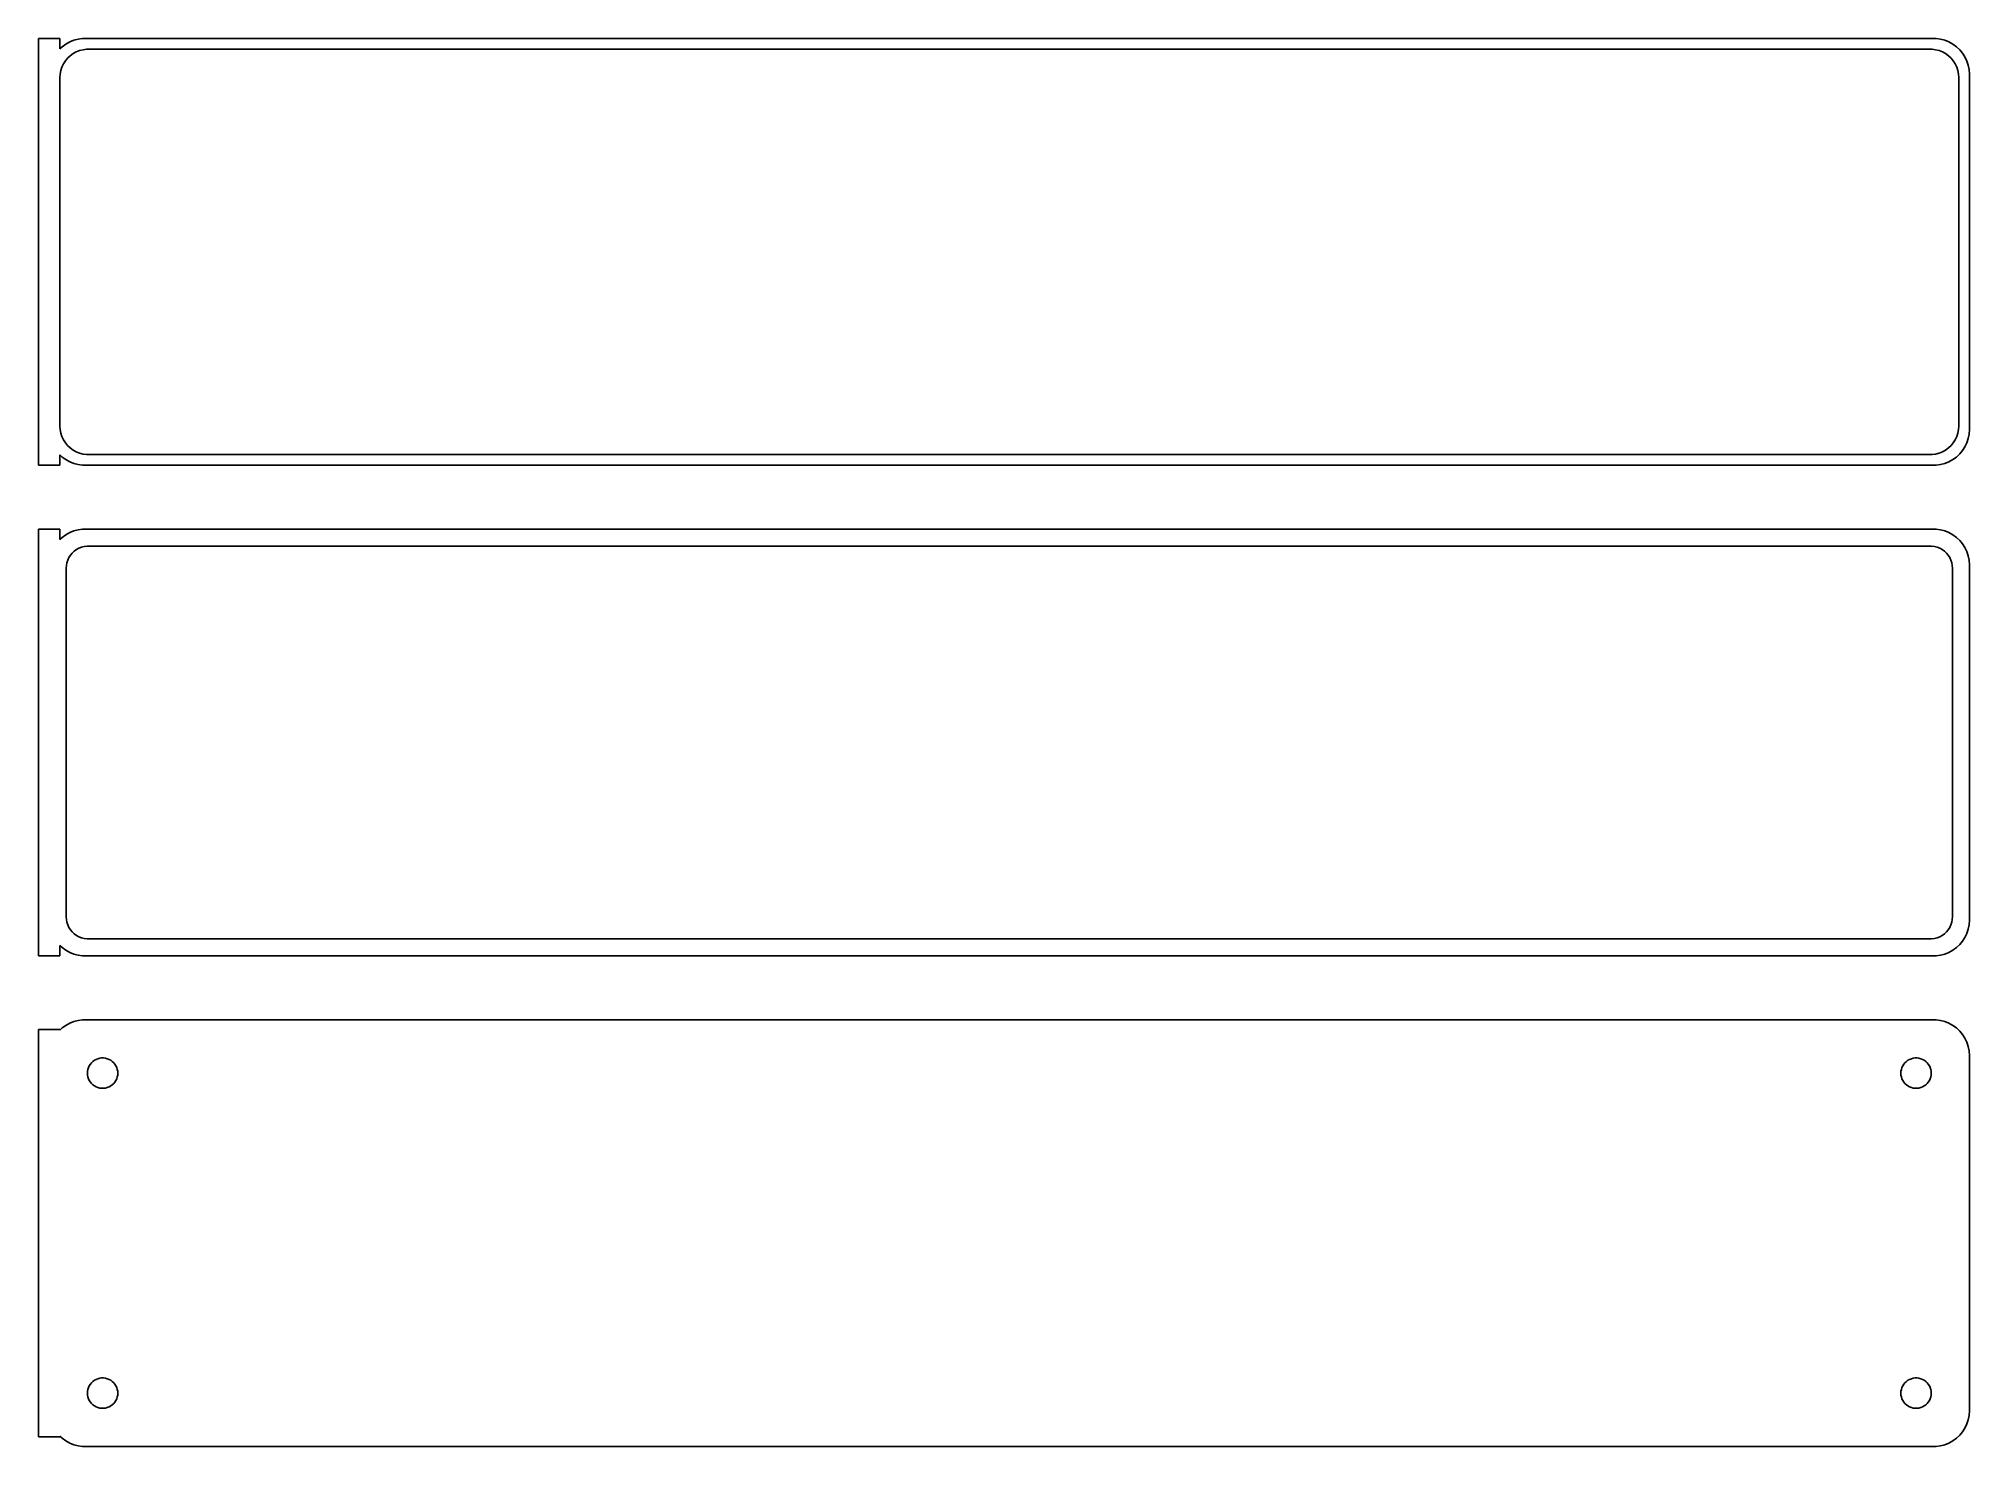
# Model space of a CAD drawing. Header units: metres. Extents: x -136 to 135, y 177 to 375.
import ezdxf

# ---------------------------------------------------------------- set-up
doc = ezdxf.new("R2010")
doc.units = ezdxf.units.M

msp = doc.modelspace()

# ---------------------------------------------------------------- linework, layer by layer
for p, q in [((-133.5, 374.99), (-136.5, 374.99)), ((-136.5, 374.99), (-136.5, 315.01)), ((-133.5, 373.559), (-133.5, 374.99)), ((-131.545, 374.755), (-132.129, 374.524)), ((-130.937, 374.911), (-131.545, 374.755)), ((-130.314, 374.99), (-130.937, 374.911)), ((130.314, 374.99), (-130.314, 374.99)), ((130.937, 374.911), (130.314, 374.99)), ((131.545, 374.755), (130.937, 374.911)), ((132.129, 374.524), (131.545, 374.755)), ((-133.187, 373.853), (-133.5, 373.559)), ((-132.679, 374.222), (-133.187, 373.853)), ((-132.736, 371.851), (-132.416, 372.238)), ((-132.129, 374.524), (-132.679, 374.222)), ((-132.416, 372.238), (-132.05, 372.582)), ((-132.05, 372.582), (-131.643, 372.877)), ((-131.643, 372.877), (-131.203, 373.119)), ((-131.203, 373.119), (-130.736, 373.304)), ((-130.736, 373.304), (-130.25, 373.429)), ((-130.25, 373.429), (-129.751, 373.492)), ((-129.751, 373.492), (129.751, 373.492)), ((129.751, 373.492), (130.25, 373.429)), ((130.25, 373.429), (130.736, 373.304)), ((130.736, 373.304), (131.203, 373.119)), ((131.203, 373.119), (131.643, 372.877)), ((131.643, 372.877), (132.05, 372.582)), ((132.05, 372.582), (132.416, 372.238)), ((132.679, 374.222), (132.129, 374.524)), ((132.416, 372.238), (132.736, 371.851)), ((133.187, 373.853), (132.679, 374.222)), ((133.645, 373.423), (133.187, 373.853)), ((134.045, 372.939), (133.645, 373.423)), ((134.382, 372.409), (134.045, 372.939)), ((134.649, 371.841), (134.382, 372.409)), ((-133.5, 369.5), (-133.468, 370.001)), ((-133.5, 320.5), (-133.5, 369.5)), ((-133.468, 370.001), (-133.374, 370.495)), ((-133.374, 370.495), (-133.219, 370.972)), ((-133.219, 370.972), (-133.005, 371.427)), ((-133.005, 371.427), (-132.736, 371.851)), ((132.736, 371.851), (133.005, 371.427)), ((133.005, 371.427), (133.219, 370.972)), ((133.219, 370.972), (133.374, 370.495)), ((133.374, 370.495), (133.468, 370.001)), ((133.468, 370.001), (133.5, 369.5)), ((133.5, 369.5), (133.5, 320.5)), ((134.843, 371.243), (134.649, 371.841)), ((134.961, 370.627), (134.843, 371.243)), ((135, 370), (134.961, 370.627)), ((135, 320), (135, 370)), ((-133.468, 319.999), (-133.5, 320.5)), ((133.5, 320.5), (133.468, 319.999)), ((-133.374, 319.505), (-133.468, 319.999)), ((-133.219, 319.028), (-133.374, 319.505)), ((-133.005, 318.573), (-133.219, 319.028)), ((-132.736, 318.149), (-133.005, 318.573)), ((-132.416, 317.762), (-132.736, 318.149)), ((-132.05, 317.418), (-132.416, 317.762)), ((132.416, 317.762), (132.05, 317.418)), ((132.736, 318.149), (132.416, 317.762)), ((133.005, 318.573), (132.736, 318.149)), ((133.219, 319.028), (133.005, 318.573)), ((133.374, 319.505), (133.219, 319.028)), ((133.468, 319.999), (133.374, 319.505)), ((134.382, 317.591), (134.649, 318.159)), ((134.649, 318.159), (134.843, 318.757)), ((134.843, 318.757), (134.961, 319.373)), ((134.961, 319.373), (135, 320)), ((-136.5, 315.01), (-133.5, 315.01)), ((-133.5, 316.441), (-133.187, 316.147)), ((-133.5, 315.01), (-133.5, 316.441)), ((-133.187, 316.147), (-132.679, 315.778)), ((-132.679, 315.778), (-132.129, 315.476)), ((-132.129, 315.476), (-131.545, 315.245)), ((-131.643, 317.123), (-132.05, 317.418)), ((-131.203, 316.881), (-131.643, 317.123)), ((-131.545, 315.245), (-130.937, 315.089)), ((-130.736, 316.696), (-131.203, 316.881)), ((-130.937, 315.089), (-130.314, 315.01)), ((-130.25, 316.571), (-130.736, 316.696)), ((-130.314, 315.01), (130.314, 315.01)), ((-129.751, 316.508), (-130.25, 316.571)), ((129.751, 316.508), (-129.751, 316.508)), ((130.25, 316.571), (129.751, 316.508)), ((130.736, 316.696), (130.25, 316.571)), ((130.314, 315.01), (130.937, 315.089)), ((131.203, 316.881), (130.736, 316.696)), ((130.937, 315.089), (131.545, 315.245)), ((131.643, 317.123), (131.203, 316.881)), ((131.545, 315.245), (132.129, 315.476)), ((132.05, 317.418), (131.643, 317.123)), ((132.129, 315.476), (132.679, 315.778)), ((132.679, 315.778), (133.187, 316.147)), ((133.187, 316.147), (133.645, 316.577)), ((133.645, 316.577), (134.045, 317.061)), ((134.045, 317.061), (134.382, 317.591)), ((-133.5, 305.979), (-136.5, 305.979)), ((-136.5, 305.979), (-136.5, 246.021)), ((-133.5, 304.559), (-133.5, 305.979)), ((-133.187, 304.853), (-133.5, 304.559)), ((-132.679, 305.222), (-133.187, 304.853)), ((-132.129, 305.524), (-132.679, 305.222)), ((-131.545, 305.755), (-132.129, 305.524)), ((-130.937, 305.911), (-131.545, 305.755)), ((-130.314, 305.99), (-130.937, 305.911)), ((130.314, 305.99), (-130.314, 305.99)), ((130.937, 305.911), (130.314, 305.99)), ((131.545, 305.755), (130.937, 305.911)), ((132.129, 305.524), (131.545, 305.755)), ((132.679, 305.222), (132.129, 305.524)), ((133.187, 304.853), (132.679, 305.222)), ((133.645, 304.423), (133.187, 304.853)), ((134.045, 303.939), (133.645, 304.423)), ((-132.515, 301.274), (-132.394, 301.646)), ((-132.394, 301.646), (-132.228, 302)), ((-132.228, 302), (-132.018, 302.33)), ((-132.018, 302.33), (-131.769, 302.631)), ((-131.769, 302.631), (-131.484, 302.899)), ((-131.484, 302.899), (-131.168, 303.128)), ((-131.168, 303.128), (-130.825, 303.317)), ((-130.825, 303.317), (-130.462, 303.461)), ((-130.462, 303.461), (-130.083, 303.558)), ((-130.083, 303.558), (-129.695, 303.607)), ((-129.695, 303.607), (129.695, 303.607)), ((129.695, 303.607), (130.083, 303.558)), ((130.083, 303.558), (130.462, 303.461)), ((130.462, 303.461), (130.825, 303.317)), ((130.825, 303.317), (131.168, 303.128)), ((131.168, 303.128), (131.484, 302.899)), ((131.484, 302.899), (131.769, 302.631)), ((131.769, 302.631), (132.018, 302.33)), ((132.018, 302.33), (132.228, 302)), ((132.228, 302), (132.394, 301.646)), ((132.394, 301.646), (132.515, 301.274)), ((134.382, 303.409), (134.045, 303.939)), ((134.649, 302.841), (134.382, 303.409)), ((134.843, 302.243), (134.649, 302.841)), ((134.961, 301.627), (134.843, 302.243)), ((135, 301), (134.961, 301.627)), ((-132.613, 300.5), (-132.588, 300.89)), ((-132.613, 251.5), (-132.613, 300.5)), ((-132.588, 300.89), (-132.515, 301.274)), ((132.515, 301.274), (132.588, 300.89)), ((132.588, 300.89), (132.613, 300.5)), ((132.613, 300.5), (132.613, 251.5)), ((135, 251), (135, 301)), ((-132.588, 251.11), (-132.613, 251.5)), ((-132.515, 250.726), (-132.588, 251.11)), ((-132.394, 250.354), (-132.515, 250.726)), ((-132.228, 250), (-132.394, 250.354)), ((-132.018, 249.67), (-132.228, 250)), ((132.228, 250), (132.018, 249.67)), ((132.394, 250.354), (132.228, 250)), ((132.515, 250.726), (132.394, 250.354)), ((132.588, 251.11), (132.515, 250.726)), ((132.613, 251.5), (132.588, 251.11)), ((134.843, 249.757), (134.961, 250.373)), ((134.961, 250.373), (135, 251)), ((-133.5, 246.021), (-133.5, 247.441)), ((-133.5, 247.441), (-133.187, 247.147)), ((-133.187, 247.147), (-132.679, 246.778)), ((-131.769, 249.369), (-132.018, 249.67)), ((-131.484, 249.101), (-131.769, 249.369)), ((-131.168, 248.872), (-131.484, 249.101)), ((-130.825, 248.683), (-131.168, 248.872)), ((-130.462, 248.539), (-130.825, 248.683)), ((-130.083, 248.442), (-130.462, 248.539)), ((-129.695, 248.393), (-130.083, 248.442)), ((129.695, 248.393), (-129.695, 248.393)), ((130.083, 248.442), (129.695, 248.393)), ((130.462, 248.539), (130.083, 248.442)), ((130.825, 248.683), (130.462, 248.539)), ((131.168, 248.872), (130.825, 248.683)), ((131.484, 249.101), (131.168, 248.872)), ((131.769, 249.369), (131.484, 249.101)), ((132.018, 249.67), (131.769, 249.369)), ((132.679, 246.778), (133.187, 247.147)), ((133.187, 247.147), (133.645, 247.577)), ((133.645, 247.577), (134.045, 248.061)), ((134.045, 248.061), (134.382, 248.591)), ((134.382, 248.591), (134.649, 249.159)), ((134.649, 249.159), (134.843, 249.757)), ((-136.5, 246.021), (-133.5, 246.021)), ((-132.679, 246.778), (-132.129, 246.476)), ((-132.129, 246.476), (-131.545, 246.245)), ((-131.545, 246.245), (-130.937, 246.089)), ((-130.937, 246.089), (-130.314, 246.01)), ((-130.314, 246.01), (130.314, 246.01)), ((130.314, 246.01), (130.937, 246.089)), ((130.937, 246.089), (131.545, 246.245)), ((131.545, 246.245), (132.129, 246.476)), ((132.129, 246.476), (132.679, 246.778)), ((-132.679, 236.222), (-133.187, 235.853)), ((-132.129, 236.524), (-132.679, 236.222)), ((-131.545, 236.755), (-132.129, 236.524)), ((-130.937, 236.911), (-131.545, 236.755)), ((-130.314, 236.99), (-130.937, 236.911)), ((130.314, 236.99), (-130.314, 236.99)), ((130.937, 236.911), (130.314, 236.99)), ((131.545, 236.755), (130.937, 236.911)), ((132.129, 236.524), (131.545, 236.755)), ((132.679, 236.222), (132.129, 236.524)), ((133.187, 235.853), (132.679, 236.222)), ((-133.5, 235.653), (-136.5, 235.653)), ((-136.5, 235.653), (-136.5, 178.347)), ((-133.187, 235.853), (-133.5, 235.559)), ((-133.5, 235.559), (-133.5, 235.653)), ((133.645, 235.423), (133.187, 235.853)), ((134.045, 234.939), (133.645, 235.423)), ((134.382, 234.409), (134.045, 234.939)), ((134.649, 233.841), (134.382, 234.409)), ((134.843, 233.243), (134.649, 233.841)), ((-129.227, 230.755), (-129.057, 230.962)), ((-129.057, 230.962), (-128.861, 231.145)), ((-128.861, 231.145), (-128.644, 231.303)), ((-128.644, 231.303), (-128.409, 231.432)), ((-128.409, 231.432), (-128.16, 231.531)), ((-128.16, 231.531), (-127.9, 231.597)), ((-127.9, 231.597), (-127.634, 231.631)), ((-127.634, 231.631), (-127.366, 231.631)), ((-127.366, 231.631), (-127.1, 231.597)), ((-127.1, 231.597), (-126.84, 231.531)), ((-126.84, 231.531), (-126.591, 231.432)), ((-126.591, 231.432), (-126.356, 231.303)), ((-126.356, 231.303), (-126.139, 231.145)), ((-126.139, 231.145), (-125.943, 230.962)), ((-125.943, 230.962), (-125.773, 230.755)), ((125.773, 230.755), (125.943, 230.962)), ((125.943, 230.962), (126.139, 231.145)), ((126.139, 231.145), (126.356, 231.303)), ((126.356, 231.303), (126.591, 231.432)), ((126.591, 231.432), (126.84, 231.531)), ((126.84, 231.531), (127.1, 231.597)), ((127.1, 231.597), (127.366, 231.631)), ((127.366, 231.631), (127.634, 231.631)), ((127.634, 231.631), (127.9, 231.597)), ((127.9, 231.597), (128.16, 231.531)), ((128.16, 231.531), (128.409, 231.432)), ((128.409, 231.432), (128.644, 231.303)), ((128.644, 231.303), (128.861, 231.145)), ((128.861, 231.145), (129.057, 230.962)), ((129.057, 230.962), (129.227, 230.755)), ((134.961, 232.627), (134.843, 233.243)), ((135, 232), (134.961, 232.627)), ((135, 182), (135, 232)), ((-129.635, 229.5), (-129.618, 229.768)), ((-129.618, 229.232), (-129.635, 229.5)), ((-129.618, 229.768), (-129.568, 230.031)), ((-129.568, 228.969), (-129.618, 229.232)), ((-129.568, 230.031), (-129.485, 230.286)), ((-129.485, 228.714), (-129.568, 228.969)), ((-129.485, 230.286), (-129.371, 230.529)), ((-129.371, 228.471), (-129.485, 228.714)), ((-129.371, 230.529), (-129.227, 230.755)), ((-129.227, 228.245), (-129.371, 228.471)), ((-129.057, 228.038), (-129.227, 228.245)), ((-125.773, 228.245), (-125.943, 228.038)), ((-125.773, 230.755), (-125.629, 230.529)), ((-125.629, 228.471), (-125.773, 228.245)), ((-125.629, 230.529), (-125.515, 230.286)), ((-125.515, 228.714), (-125.629, 228.471)), ((-125.515, 230.286), (-125.432, 230.031)), ((-125.432, 228.969), (-125.515, 228.714)), ((-125.432, 230.031), (-125.382, 229.768)), ((-125.382, 229.232), (-125.432, 228.969)), ((-125.382, 229.768), (-125.365, 229.5)), ((-125.365, 229.5), (-125.382, 229.232)), ((125.365, 229.5), (125.382, 229.768)), ((125.382, 229.232), (125.365, 229.5)), ((125.382, 229.768), (125.432, 230.031)), ((125.432, 228.969), (125.382, 229.232)), ((125.432, 230.031), (125.515, 230.286)), ((125.515, 228.714), (125.432, 228.969)), ((125.515, 230.286), (125.629, 230.529)), ((125.629, 228.471), (125.515, 228.714)), ((125.629, 230.529), (125.773, 230.755)), ((125.773, 228.245), (125.629, 228.471)), ((125.943, 228.038), (125.773, 228.245)), ((129.227, 228.245), (129.057, 228.038)), ((129.227, 230.755), (129.371, 230.529)), ((129.371, 228.471), (129.227, 228.245)), ((129.371, 230.529), (129.485, 230.286)), ((129.485, 228.714), (129.371, 228.471)), ((129.485, 230.286), (129.568, 230.031)), ((129.568, 228.969), (129.485, 228.714)), ((129.568, 230.031), (129.618, 229.768)), ((129.618, 229.232), (129.568, 228.969)), ((129.618, 229.768), (129.635, 229.5)), ((129.635, 229.5), (129.618, 229.232)), ((-128.861, 227.855), (-129.057, 228.038)), ((-128.644, 227.697), (-128.861, 227.855)), ((-128.409, 227.568), (-128.644, 227.697)), ((-128.16, 227.469), (-128.409, 227.568)), ((-127.9, 227.403), (-128.16, 227.469)), ((-127.634, 227.369), (-127.9, 227.403)), ((-127.366, 227.369), (-127.634, 227.369)), ((-127.1, 227.403), (-127.366, 227.369)), ((-126.84, 227.469), (-127.1, 227.403)), ((-126.591, 227.568), (-126.84, 227.469)), ((-126.356, 227.697), (-126.591, 227.568)), ((-126.139, 227.855), (-126.356, 227.697)), ((-125.943, 228.038), (-126.139, 227.855)), ((126.139, 227.855), (125.943, 228.038)), ((126.356, 227.697), (126.139, 227.855)), ((126.591, 227.568), (126.356, 227.697)), ((126.84, 227.469), (126.591, 227.568)), ((127.1, 227.403), (126.84, 227.469)), ((127.366, 227.369), (127.1, 227.403)), ((127.634, 227.369), (127.366, 227.369)), ((127.9, 227.403), (127.634, 227.369)), ((128.16, 227.469), (127.9, 227.403)), ((128.409, 227.568), (128.16, 227.469)), ((128.644, 227.697), (128.409, 227.568)), ((128.861, 227.855), (128.644, 227.697)), ((129.057, 228.038), (128.861, 227.855)), ((-129.635, 184.5), (-129.618, 184.768)), ((-129.618, 184.768), (-129.568, 185.031)), ((-129.568, 185.031), (-129.485, 185.286)), ((-129.485, 185.286), (-129.371, 185.529)), ((-129.371, 185.529), (-129.227, 185.755)), ((-129.227, 185.755), (-129.057, 185.962)), ((-129.057, 185.962), (-128.861, 186.145)), ((-128.861, 186.145), (-128.644, 186.303)), ((-128.644, 186.303), (-128.409, 186.432)), ((-128.409, 186.432), (-128.16, 186.531)), ((-128.16, 186.531), (-127.9, 186.597)), ((-127.9, 186.597), (-127.634, 186.631)), ((-127.634, 186.631), (-127.366, 186.631)), ((-127.366, 186.631), (-127.1, 186.597)), ((-127.1, 186.597), (-126.84, 186.531)), ((-126.84, 186.531), (-126.591, 186.432)), ((-126.591, 186.432), (-126.356, 186.303)), ((-126.356, 186.303), (-126.139, 186.145)), ((-126.139, 186.145), (-125.943, 185.962)), ((-125.943, 185.962), (-125.773, 185.755)), ((-125.773, 185.755), (-125.629, 185.529)), ((-125.629, 185.529), (-125.515, 185.286)), ((-125.515, 185.286), (-125.432, 185.031)), ((-125.432, 185.031), (-125.382, 184.768)), ((-125.382, 184.768), (-125.365, 184.5)), ((125.365, 184.5), (125.382, 184.768)), ((125.382, 184.768), (125.432, 185.031)), ((125.432, 185.031), (125.515, 185.286)), ((125.515, 185.286), (125.629, 185.529)), ((125.629, 185.529), (125.773, 185.755)), ((125.773, 185.755), (125.943, 185.962)), ((125.943, 185.962), (126.139, 186.145)), ((126.139, 186.145), (126.356, 186.303)), ((126.356, 186.303), (126.591, 186.432)), ((126.591, 186.432), (126.84, 186.531)), ((126.84, 186.531), (127.1, 186.597)), ((127.1, 186.597), (127.366, 186.631)), ((127.366, 186.631), (127.634, 186.631)), ((127.634, 186.631), (127.9, 186.597)), ((127.9, 186.597), (128.16, 186.531)), ((128.16, 186.531), (128.409, 186.432)), ((128.409, 186.432), (128.644, 186.303)), ((128.644, 186.303), (128.861, 186.145)), ((128.861, 186.145), (129.057, 185.962)), ((129.057, 185.962), (129.227, 185.755)), ((129.227, 185.755), (129.371, 185.529)), ((129.371, 185.529), (129.485, 185.286)), ((129.485, 185.286), (129.568, 185.031)), ((129.568, 185.031), (129.618, 184.768)), ((129.618, 184.768), (129.635, 184.5)), ((-129.618, 184.232), (-129.635, 184.5)), ((-129.568, 183.969), (-129.618, 184.232)), ((-129.485, 183.714), (-129.568, 183.969)), ((-129.371, 183.471), (-129.485, 183.714)), ((-129.227, 183.245), (-129.371, 183.471)), ((-129.057, 183.038), (-129.227, 183.245)), ((-128.861, 182.855), (-129.057, 183.038)), ((-128.644, 182.697), (-128.861, 182.855)), ((-128.409, 182.568), (-128.644, 182.697)), ((-128.16, 182.469), (-128.409, 182.568)), ((-127.9, 182.403), (-128.16, 182.469)), ((-127.634, 182.369), (-127.9, 182.403)), ((-127.366, 182.369), (-127.634, 182.369)), ((-127.1, 182.403), (-127.366, 182.369)), ((-126.84, 182.469), (-127.1, 182.403)), ((-126.591, 182.568), (-126.84, 182.469)), ((-126.356, 182.697), (-126.591, 182.568)), ((-126.139, 182.855), (-126.356, 182.697)), ((-125.943, 183.038), (-126.139, 182.855)), ((-125.773, 183.245), (-125.943, 183.038)), ((-125.629, 183.471), (-125.773, 183.245)), ((-125.515, 183.714), (-125.629, 183.471)), ((-125.432, 183.969), (-125.515, 183.714)), ((-125.382, 184.232), (-125.432, 183.969)), ((-125.365, 184.5), (-125.382, 184.232)), ((125.382, 184.232), (125.365, 184.5)), ((125.432, 183.969), (125.382, 184.232)), ((125.515, 183.714), (125.432, 183.969)), ((125.629, 183.471), (125.515, 183.714)), ((125.773, 183.245), (125.629, 183.471)), ((125.943, 183.038), (125.773, 183.245)), ((126.139, 182.855), (125.943, 183.038)), ((126.356, 182.697), (126.139, 182.855)), ((126.591, 182.568), (126.356, 182.697)), ((126.84, 182.469), (126.591, 182.568)), ((127.1, 182.403), (126.84, 182.469)), ((127.366, 182.369), (127.1, 182.403)), ((127.634, 182.369), (127.366, 182.369)), ((127.9, 182.403), (127.634, 182.369)), ((128.16, 182.469), (127.9, 182.403)), ((128.409, 182.568), (128.16, 182.469)), ((128.644, 182.697), (128.409, 182.568)), ((128.861, 182.855), (128.644, 182.697)), ((129.057, 183.038), (128.861, 182.855)), ((129.227, 183.245), (129.057, 183.038)), ((129.371, 183.471), (129.227, 183.245)), ((129.485, 183.714), (129.371, 183.471)), ((129.568, 183.969), (129.485, 183.714)), ((129.618, 184.232), (129.568, 183.969)), ((129.635, 184.5), (129.618, 184.232)), ((134.961, 181.373), (135, 182)), ((134.045, 179.061), (134.382, 179.591)), ((134.382, 179.591), (134.649, 180.159)), ((134.649, 180.159), (134.843, 180.757)), ((134.843, 180.757), (134.961, 181.373)), ((-136.5, 178.347), (-133.5, 178.347)), ((-133.5, 178.347), (-133.5, 178.441)), ((-133.5, 178.441), (-133.187, 178.147)), ((-133.187, 178.147), (-132.679, 177.778)), ((-132.679, 177.778), (-132.129, 177.476)), ((-132.129, 177.476), (-131.545, 177.245)), ((-131.545, 177.245), (-130.937, 177.089)), ((-130.937, 177.089), (-130.314, 177.01)), ((-130.314, 177.01), (130.314, 177.01)), ((130.314, 177.01), (130.937, 177.089)), ((130.937, 177.089), (131.545, 177.245)), ((131.545, 177.245), (132.129, 177.476)), ((132.129, 177.476), (132.679, 177.778)), ((132.679, 177.778), (133.187, 178.147)), ((133.187, 178.147), (133.645, 178.577)), ((133.645, 178.577), (134.045, 179.061))]:
    msp.add_line(p, q)

doc.saveas('drawing.dxf')
